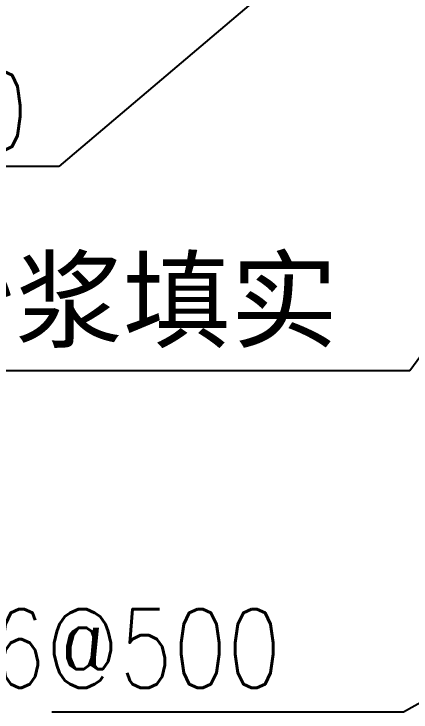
# Model space of a CAD drawing. Extents: x 2072855 to 2883818, y 17306032 to 17674225.
# Drawn here: x 2217819 to 2220371, y 17557762 to 17562251 of the extents above; entities that cross this region are included whole.
import ezdxf
from ezdxf.enums import TextEntityAlignment as Align

# ---------------------------------------------------------------- set-up
doc = ezdxf.new("R2010")
doc.units = 0
doc.header["$LTSCALE"] = 1000
doc.header["$MEASUREMENT"] = 0
doc.layers.add('PUB_TEXT', color=7, linetype='Continuous')
doc.styles.add('-宋体', font='', dxfattribs={"width": 0.8})
doc.styles.add('_HZTXT', font='txt.shx', dxfattribs={"width": 0.8, "bigfont": 'hztxt.shx'})
doc.styles.get('-宋体').set_extended_font_data('SimSun')

# ---------------------------------------------------------------- blocks, each defined once
blk = doc.blocks.new('Z333')
for p, q in [((-238991.6, 652678.9), (-240061.9, 651770.6)), ((-240061.9, 651770.6), (-241398.8, 651770.6)), ((-238173.6, 651754.2), (-238726.1, 650994)), ((-238726.1, 650994), (-240765.9, 650994)), ((-237680.6, 650291.8), (-238750.9, 649695.2)), ((-238750.9, 649695.2), (-240087.8, 649695.2))]:
    blk.add_line(p, q)
at = {"color": 7, "style": '_HZTXT', "width": 0.8}
for p in [(-241483.4, 651832.4), (-240521.9, 649787.3)]:
    blk.add_text('\x846@500', height=300, dxfattribs=at).set_placement(p)
at = {"layer": 'PUB_TEXT', "style": '-宋体'}
blk.add_text('砂浆填实', height=300, dxfattribs=at).set_placement((-239817.9, 651269.5), align=Align.MIDDLE)

msp = doc.modelspace()

# ---------------------------------------------------------------- block references
at = {"xscale": 1.689999997615814, "yscale": 1.690000001341105, "zscale": 1.69}
msp.add_blockref('Z333', (2623811.2, 16459777.4), dxfattribs=at)

doc.saveas('drawing.dxf')
